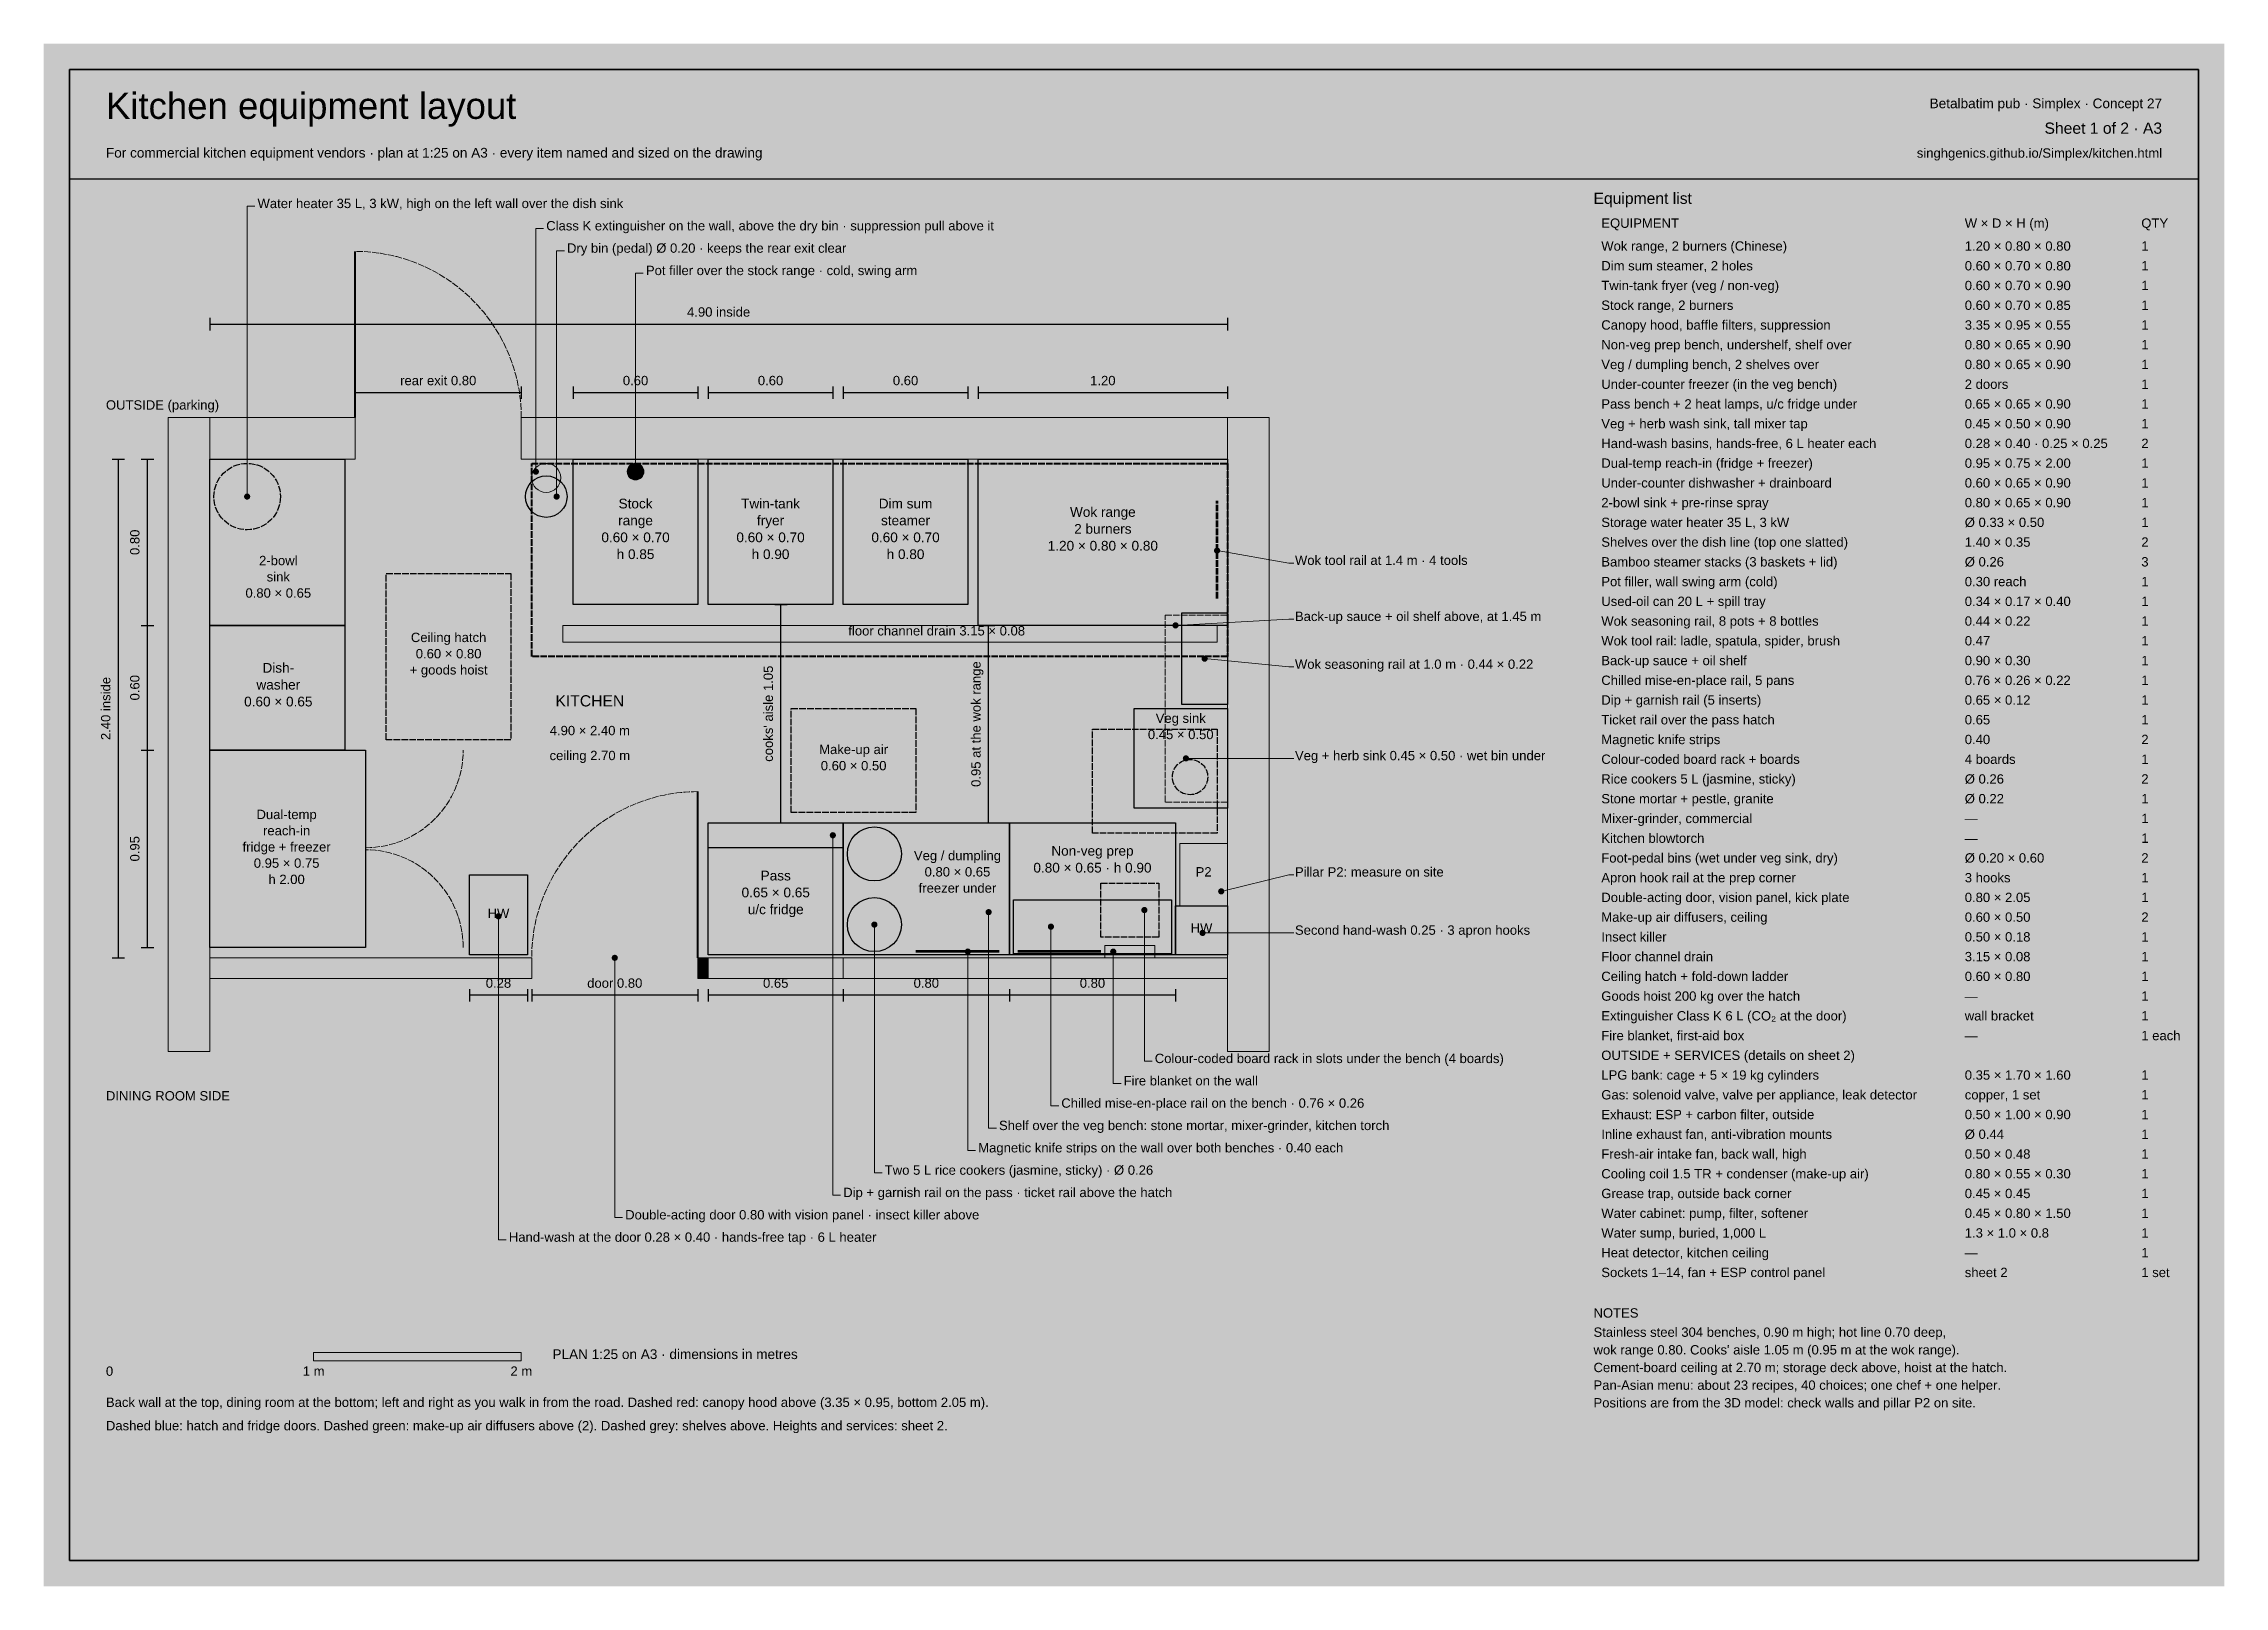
# Model space of a CAD drawing. Header units: millimetres. Extents: x 0 to 420, y 0 to 297.
import ezdxf
from ezdxf.enums import TextEntityAlignment as Align

# ---------------------------------------------------------------- set-up
doc = ezdxf.new("R2010")
doc.units = ezdxf.units.MM
doc.linetypes.add('DASHED', pattern=[1.524, 1.27, -0.254])
for name, color, linetype, true_color in [('AIR-GREEN', 7, 'Continuous', 0x3f6a3a), ('AIR-GREEN-TEXT', 7, 'Continuous', 0x3f6a3a), ('COLOR-6D7276', 7, 'Continuous', 0x6d7276), ('COLOR-7A9AAA', 7, 'Continuous', 0x7a9aaa), ('COLOR-8F6A4A', 7, 'Continuous', 0x8f6a4a), ('COLOR-A8987C', 7, 'Continuous', 0xa8987c), ('COLOR-C8231B', 7, 'Continuous', 0xc8231b), ('COLOR-D9261C', 7, 'Continuous', 0xd9261c), ('EXHAUST-RED', 7, 'Continuous', 0xb23a1e), ('EXHAUST-RED-TEXT', 7, 'Continuous', 0xb23a1e), ('FILL-COLOR-B9C0C5', 7, 'Continuous', 0xb9c0c5), ('FILL-COLOR-C8231B', 7, 'Continuous', 0xc8231b), ('FILL-COLOR-CFE0BF', 7, 'Continuous', 0xcfe0bf), ('FILL-COLOR-CFE3EA', 7, 'Continuous', 0xcfe3ea), ('FILL-COLOR-D6E2EF', 7, 'Continuous', 0xd6e2ef), ('FILL-COLOR-D8C6AC', 7, 'Continuous', 0xd8c6ac), ('FILL-COLOR-D9261C', 7, 'Continuous', 0xd9261c), ('FILL-COLOR-DFF0F6', 7, 'Continuous', 0xdff0f6), ('FILL-COLOR-E6ECEF', 7, 'Continuous', 0xe6ecef), ('FILL-COLOR-E9E9E9', 7, 'Continuous', 0xe9e9e9), ('FILL-COLOR-EEF0EC', 7, 'Continuous', 0xeef0ec), ('FILL-COLOR-F3EFE6', 7, 'Continuous', 0xf3efe6), ('FILL-HOT-LINE', 7, 'Continuous', 0x9aa0a5), ('FILL-INK', 7, 'Continuous', 0x2a2420), ('FILL-PAPER', 7, 'Continuous', 0xfbf7ef), ('FILL-STEEL', 7, 'Continuous', 0xc9cdd1), ('FILL-WALLS', 7, 'Continuous', 0x4a4038), ('FILL-WATER-BLUE', 7, 'Continuous', 0x2f6f9f), ('INK', 7, 'Continuous', 0x2a2420), ('INK-TEXT', 7, 'Continuous', 0x2a2420), ('MUTED', 7, 'Continuous', 0x6a5d4e), ('MUTED-TEXT', 7, 'Continuous', 0x6a5d4e), ('WALLS', 7, 'Continuous', 0x4a4038), ('WATER-BLUE', 7, 'Continuous', 0x2f6f9f), ('WATER-BLUE-TEXT', 7, 'Continuous', 0x2f6f9f), ('WHITE-TEXT', 7, 'Continuous', 0xffffff)]:
    doc.layers.add(name, color=color, linetype=linetype, true_color=true_color)
doc.styles.add('KITCHEN', font='arial.ttf')

msp = doc.modelspace()

# ---------------------------------------------------------------- hatches: boundary and pattern name
at = {"layer": 'FILL-COLOR-B9C0C5', "true_color": 0xb9c0c5}
msp.add_hatch(color=7, dxfattribs=at).paths.add_polyline_path([(100, 185), (226, 185), (226, 181.8), (100, 181.8)])
at = {"layer": 'FILL-COLOR-C8231B', "true_color": 0xc8231b}
h = msp.add_hatch(color=7, dxfattribs=at)
edge = h.paths.add_edge_path()
edge.add_arc((96.8, 213.4), 2.8, 0, 360)
at = {"layer": 'FILL-COLOR-CFE0BF', "true_color": 0xcfe0bf}
h = msp.add_hatch(color=7, dxfattribs=at)
edge = h.paths.add_edge_path()
edge.add_arc((220.8, 155.8), 3.4, 0, 360)
at = {"layer": 'FILL-COLOR-CFE3EA', "true_color": 0xcfe3ea}
msp.add_hatch(color=7, dxfattribs=at).paths.add_polyline_path([(128, 121), (154, 121), (154, 117), (128, 117)])
at = {"layer": 'FILL-COLOR-D6E2EF', "true_color": 0xd6e2ef}
h = msp.add_hatch(color=7, dxfattribs=at)
edge = h.paths.add_edge_path()
edge.add_arc((96.8, 209.8), 4, 0, 360)
at = {"layer": 'FILL-COLOR-D8C6AC', "true_color": 0xd8c6ac}
for points in [[(32, 121), (94, 121), (94, 117), (32, 117)], [(126, 121), (128, 121), (128, 117), (126, 117)], [(154, 121), (228, 121), (228, 117), (154, 117)]]:
    msp.add_hatch(color=7, dxfattribs=at).paths.add_polyline_path(points)
at = {"layer": 'FILL-COLOR-D9261C', "true_color": 0xd9261c}
msp.add_hatch(color=7, dxfattribs=at).paths.add_polyline_path([(204.4, 123.4), (214, 123.4), (214, 121), (204.4, 121)])
at = {"layer": 'FILL-COLOR-DFF0F6', "true_color": 0xdff0f6}
msp.add_hatch(color=7, dxfattribs=at).paths.add_polyline_path([(186.8, 132.2), (217.2, 132.2), (217.2, 121.8), (186.8, 121.8)])
at = {"layer": 'FILL-COLOR-E6ECEF', "true_color": 0xe6ecef}
for points in [[(219.2, 187.4), (228, 187.4), (228, 169.8), (219.2, 169.8)], [(128, 147), (154, 147), (154, 142.2), (128, 142.2)]]:
    msp.add_hatch(color=7, dxfattribs=at).paths.add_polyline_path(points)
at = {"layer": 'FILL-COLOR-E9E9E9', "true_color": 0xe9e9e9}
h = msp.add_hatch(color=7, dxfattribs=at)
edge = h.paths.add_edge_path()
edge.add_arc((160, 141), 5.2, 0, 360)
h = msp.add_hatch(color=7, dxfattribs=at)
edge = h.paths.add_edge_path()
edge.add_arc((160, 127.4), 5.2, 0, 360)
at = {"layer": 'FILL-COLOR-EEF0EC', "true_color": 0xeef0ec}
msp.add_hatch(color=7, dxfattribs=at).paths.add_polyline_path([(32, 217), (228, 217), (228, 121), (32, 121)])
at = {"layer": 'FILL-COLOR-F3EFE6', "true_color": 0xf3efe6}
for points in [[(298.5, 259.7), (409.5, 259.7), (409.5, 255.9), (298.5, 255.9)], [(298.5, 252.1), (409.5, 252.1), (409.5, 248.3), (298.5, 248.3)], [(298.5, 244.5), (409.5, 244.5), (409.5, 240.7), (298.5, 240.7)], [(298.5, 236.9), (409.5, 236.9), (409.5, 233.1), (298.5, 233.1)], [(298.5, 229.3), (409.5, 229.3), (409.5, 225.5), (298.5, 225.5)], [(298.5, 221.7), (409.5, 221.7), (409.5, 217.9), (298.5, 217.9)], [(298.5, 214.1), (409.5, 214.1), (409.5, 210.3), (298.5, 210.3)], [(298.5, 206.5), (409.5, 206.5), (409.5, 202.7), (298.5, 202.7)], [(298.5, 198.9), (409.5, 198.9), (409.5, 195.1), (298.5, 195.1)], [(298.5, 191.3), (409.5, 191.3), (409.5, 187.5), (298.5, 187.5)], [(298.5, 183.7), (409.5, 183.7), (409.5, 179.9), (298.5, 179.9)], [(298.5, 176.1), (409.5, 176.1), (409.5, 172.3), (298.5, 172.3)], [(298.5, 168.5), (409.5, 168.5), (409.5, 164.7), (298.5, 164.7)], [(298.5, 160.9), (409.5, 160.9), (409.5, 157.1), (298.5, 157.1)], [(298.5, 153.3), (409.5, 153.3), (409.5, 149.5), (298.5, 149.5)], [(298.5, 145.7), (409.5, 145.7), (409.5, 141.9), (298.5, 141.9)], [(298.5, 138.1), (409.5, 138.1), (409.5, 134.3), (298.5, 134.3)], [(298.5, 130.5), (409.5, 130.5), (409.5, 126.7), (298.5, 126.7)], [(298.5, 122.9), (409.5, 122.9), (409.5, 119.1), (298.5, 119.1)], [(298.5, 115.3), (409.5, 115.3), (409.5, 111.5), (298.5, 111.5)], [(298.5, 107.7), (409.5, 107.7), (409.5, 103.9), (298.5, 103.9)], [(298.5, 100.1), (409.5, 100.1), (409.5, 96.3), (298.5, 96.3)], [(298.5, 92.5), (409.5, 92.5), (409.5, 88.7), (298.5, 88.7)], [(298.5, 84.9), (409.5, 84.9), (409.5, 81.1), (298.5, 81.1)], [(298.5, 77.3), (409.5, 77.3), (409.5, 73.5), (298.5, 73.5)], [(298.5, 69.7), (409.5, 69.7), (409.5, 65.9), (298.5, 65.9)], [(298.5, 62.1), (409.5, 62.1), (409.5, 58.3), (298.5, 58.3)]]:
    msp.add_hatch(color=7, dxfattribs=at).paths.add_polyline_path(points)
at = {"layer": 'FILL-HOT-LINE', "true_color": 0x9aa0a5}
for points in [[(102, 217), (126, 217), (126, 189), (102, 189)], [(128, 217), (152, 217), (152, 189), (128, 189)], [(154, 217), (178, 217), (178, 189), (154, 189)], [(180, 217), (228, 217), (228, 185), (180, 185)]]:
    msp.add_hatch(color=7, dxfattribs=at).paths.add_polyline_path(points)
at = {"layer": 'FILL-INK', "true_color": 0x2a2420}
for points in [[(298.5, 264.3), (409.5, 264.3), (409.5, 259.7), (298.5, 259.7)], [(12, 45), (52, 45), (52, 43.4), (12, 43.4)]]:
    msp.add_hatch(color=7, dxfattribs=at).paths.add_polyline_path(points)
h = msp.add_hatch(color=7, dxfattribs=at)
edge = h.paths.add_edge_path()
edge.add_arc((94.8, 214.6), 0.6, 0, 360)
h = msp.add_hatch(color=7, dxfattribs=at)
edge = h.paths.add_edge_path()
edge.add_arc((114, 214.6), 0.6, 0, 360)
h = msp.add_hatch(color=7, dxfattribs=at)
edge = h.paths.add_edge_path()
edge.add_arc((39.2, 209.8), 0.6, 0, 360)
h = msp.add_hatch(color=7, dxfattribs=at)
edge = h.paths.add_edge_path()
edge.add_arc((98.8, 209.8), 0.6, 0, 360)
h = msp.add_hatch(color=7, dxfattribs=at)
edge = h.paths.add_edge_path()
edge.add_arc((226, 199.4), 0.6, 0, 360)
h = msp.add_hatch(color=7, dxfattribs=at)
edge = h.paths.add_edge_path()
edge.add_arc((218, 185), 0.6, 0, 360)
h = msp.add_hatch(color=7, dxfattribs=at)
edge = h.paths.add_edge_path()
edge.add_arc((223.6, 178.6), 0.6, 0, 360)
h = msp.add_hatch(color=7, dxfattribs=at)
edge = h.paths.add_edge_path()
edge.add_arc((220, 159.4), 0.6, 0, 360)
h = msp.add_hatch(color=7, dxfattribs=at)
edge = h.paths.add_edge_path()
edge.add_arc((152, 144.6), 0.6, 0, 360)
h = msp.add_hatch(color=7, dxfattribs=at)
edge = h.paths.add_edge_path()
edge.add_arc((226.8, 133.8), 0.6, 0, 360)
h = msp.add_hatch(color=7, dxfattribs=at)
edge = h.paths.add_edge_path()
edge.add_arc((182, 129.8), 0.6, 0, 360)
h = msp.add_hatch(color=7, dxfattribs=at)
edge = h.paths.add_edge_path()
edge.add_arc((212, 130.2), 0.6, 0, 360)
h = msp.add_hatch(color=7, dxfattribs=at)
edge = h.paths.add_edge_path()
edge.add_arc((87.6, 129), 0.6, 0, 360)
h = msp.add_hatch(color=7, dxfattribs=at)
edge = h.paths.add_edge_path()
edge.add_arc((160, 127.4), 0.6, 0, 360)
h = msp.add_hatch(color=7, dxfattribs=at)
edge = h.paths.add_edge_path()
edge.add_arc((194, 127), 0.6, 0, 360)
h = msp.add_hatch(color=7, dxfattribs=at)
edge = h.paths.add_edge_path()
edge.add_arc((223.2, 125.8), 0.6, 0, 360)
h = msp.add_hatch(color=7, dxfattribs=at)
edge = h.paths.add_edge_path()
edge.add_arc((178, 122.2), 0.6, 0, 360)
h = msp.add_hatch(color=7, dxfattribs=at)
edge = h.paths.add_edge_path()
edge.add_arc((206, 122.2), 0.6, 0, 360)
h = msp.add_hatch(color=7, dxfattribs=at)
edge = h.paths.add_edge_path()
edge.add_arc((110, 121), 0.6, 0, 360)
at = {"layer": 'FILL-PAPER', "true_color": 0xfbf7ef}
msp.add_hatch(color=7, dxfattribs=at).paths.add_polyline_path([(0, 0), (420, 0), (420, 297), (0, 297)])
at = {"layer": 'FILL-STEEL', "true_color": 0xc9cdd1}
for points in [[(32, 217), (58, 217), (58, 185), (32, 185)], [(32, 185), (58, 185), (58, 161), (32, 161)], [(210, 169), (228, 169), (228, 149.8), (210, 149.8)], [(32, 161), (62, 161), (62, 123), (32, 123)], [(128, 147), (154, 147), (154, 121.6), (128, 121.6)], [(154, 147), (186, 147), (186, 121.6), (154, 121.6)], [(186, 147), (218, 147), (218, 121.6), (186, 121.6)], [(82, 137), (93.2, 137), (93.2, 121.6), (82, 121.6)], [(218, 131), (228, 131), (228, 121.6), (218, 121.6)]]:
    msp.add_hatch(color=7, dxfattribs=at).paths.add_polyline_path(points)
at = {"layer": 'FILL-WALLS', "true_color": 0x4a4038}
for points in [[(24, 225), (32, 225), (32, 103), (24, 103)], [(32, 225), (60, 225), (60, 217), (32, 217)], [(92, 225), (228, 225), (228, 217), (92, 217)], [(228, 225), (236, 225), (236, 103), (228, 103)], [(218.8, 143), (228, 143), (228, 131), (218.8, 131)]]:
    msp.add_hatch(color=7, dxfattribs=at).paths.add_polyline_path(points)
at = {"layer": 'FILL-WATER-BLUE', "true_color": 0x2f6f9f}
h = msp.add_hatch(color=7, dxfattribs=at)
edge = h.paths.add_edge_path()
edge.add_arc((114, 214.6), 1.6, 0, 360)

# ---------------------------------------------------------------- linework, layer by layer
at = {"layer": 'AIR-GREEN', "linetype": 'DASHED', "lineweight": 30, "true_color": 0x3f6a3a}
for points in [[(144, 169), (168, 169), (168, 149), (144, 149)], [(202, 165), (226, 165), (226, 145), (202, 145)]]:
    msp.add_lwpolyline(points, close=True, dxfattribs=at)
msp.add_circle((220.8, 155.8), 3.4, dxfattribs=at)
at = {"layer": 'COLOR-6D7276', "lineweight": 15, "true_color": 0x6d7276}
msp.add_lwpolyline([(100, 185), (226, 185), (226, 181.8), (100, 181.8)], close=True, dxfattribs=at)
at = {"layer": 'COLOR-6D7276', "lineweight": 25, "true_color": 0x6d7276}
for centre in [(160, 141), (160, 127.4)]:
    msp.add_circle(centre, 5.2, dxfattribs=at)
at = {"layer": 'COLOR-7A9AAA', "lineweight": 20, "true_color": 0x7a9aaa}
msp.add_lwpolyline([(128, 121), (154, 121), (154, 117), (128, 117)], close=True, dxfattribs=at)
at = {"layer": 'COLOR-8F6A4A', "linetype": 'DASHED', "lineweight": 25, "true_color": 0x8f6a4a}
msp.add_lwpolyline([(203.6, 135.4), (214.8, 135.4), (214.8, 125), (203.6, 125)], close=True, dxfattribs=at)
at = {"layer": 'COLOR-A8987C', "lineweight": 20, "true_color": 0xa8987c}
for points in [[(32, 121), (94, 121), (94, 117), (32, 117)], [(126, 121), (128, 121), (128, 117), (126, 117)], [(154, 121), (228, 121), (228, 117), (154, 117)]]:
    msp.add_lwpolyline(points, close=True, dxfattribs=at)
at = {"layer": 'COLOR-C8231B', "lineweight": 20, "true_color": 0xc8231b}
msp.add_circle((96.8, 213.4), 2.8, dxfattribs=at)
at = {"layer": 'COLOR-D9261C', "lineweight": 20, "true_color": 0xd9261c}
msp.add_lwpolyline([(204.4, 123.4), (214, 123.4), (214, 121), (204.4, 121)], close=True, dxfattribs=at)
at = {"layer": 'EXHAUST-RED', "lineweight": 25, "true_color": 0xb23a1e}
for p, q in [((32, 244.2), (32, 241.8)), ((228, 244.2), (228, 241.8)), ((32, 243), (228, 243)), ((60, 231), (60, 228.6)), ((92, 231), (92, 228.6)), ((102, 231), (102, 228.6)), ((126, 231), (126, 228.6)), ((128, 231), (128, 228.6)), ((152, 231), (152, 228.6)), ((154, 231), (154, 228.6)), ((178, 231), (178, 228.6)), ((180, 231), (180, 228.6)), ((228, 231), (228, 228.6)), ((92, 229.8), (60, 229.8)), ((126, 229.8), (102, 229.8)), ((152, 229.8), (128, 229.8)), ((178, 229.8), (154, 229.8)), ((228, 229.8), (180, 229.8)), ((13.2, 217), (15.6, 217)), ((14.4, 121), (14.4, 217)), ((18.8, 217), (21.2, 217)), ((20, 185), (20, 217)), ((140.8, 189), (143.2, 189)), ((142, 147), (142, 189)), ((18.8, 185), (21.2, 185)), ((18.8, 185), (21.2, 185)), ((20, 161), (20, 185)), ((180.8, 185), (183.2, 185)), ((182, 147), (182, 185)), ((18.8, 161), (21.2, 161)), ((18.8, 161), (21.2, 161)), ((20, 123), (20, 161)), ((140.8, 147), (143.2, 147)), ((180.8, 147), (183.2, 147)), ((18.8, 123), (21.2, 123)), ((13.2, 121), (15.6, 121)), ((82, 115), (82, 112.6)), ((93.2, 113.8), (82, 113.8)), ((93.2, 115), (93.2, 112.6)), ((94, 115), (94, 112.6)), ((126, 113.8), (94, 113.8)), ((126, 115), (126, 112.6)), ((128, 115), (128, 112.6)), ((154, 113.8), (128, 113.8)), ((154, 115), (154, 112.6)), ((154, 115), (154, 112.6)), ((186, 113.8), (154, 113.8)), ((186, 115), (186, 112.6)), ((186, 115), (186, 112.6)), ((218, 113.8), (186, 113.8)), ((218, 115), (218, 112.6))]:
    msp.add_line(p, q, dxfattribs=at)
at = {"layer": 'EXHAUST-RED', "linetype": 'DASHED', "lineweight": 40, "true_color": 0xb23a1e}
msp.add_lwpolyline([(94, 216.2), (228, 216.2), (228, 179), (94, 179)], close=True, dxfattribs=at)
at = {"layer": 'INK', "lineweight": 25, "true_color": 0x2a2420}
msp.add_line((5, 271), (415, 271), dxfattribs=at)
at = {"layer": 'INK', "lineweight": 40, "true_color": 0x2a2420}
for p, q in [((60, 225), (60, 257)), ((126, 121), (126, 153))]:
    msp.add_line(p, q, dxfattribs=at)
at = {"layer": 'INK', "lineweight": 80, "true_color": 0x2a2420}
for p, q in [((184, 122.2), (168, 122.2)), ((203.6, 122.2), (187.6, 122.2))]:
    msp.add_line(p, q, dxfattribs=at)
at = {"layer": 'INK', "lineweight": 35, "true_color": 0x2a2420}
msp.add_lwpolyline([(5, 292), (415, 292), (415, 5), (5, 5)], close=True, dxfattribs=at)
at = {"layer": 'INK', "lineweight": 20, "true_color": 0x2a2420}
for points in [[(39.2, 209.8), (39.2, 265.7), (40.7, 265.7)], [(94.8, 214.6), (94.8, 261.4), (96.3, 261.4)], [(98.8, 209.8), (98.8, 257.1), (100.3, 257.1)], [(114, 214.6), (114, 252.8), (115.5, 252.8)], [(226, 199.4), (239.8, 197), (240.8, 197)], [(218, 185), (239.8, 186.2), (240.8, 186.2)], [(223.6, 178.6), (239.8, 177), (240.8, 177)], [(220, 159.4), (239.8, 159.4), (240.8, 159.4)], [(152, 144.6), (152, 75.3), (153.5, 75.3)], [(226.8, 133.8), (239.8, 137), (240.8, 137)], [(87.6, 129), (87.6, 66.7), (89.1, 66.7)], [(160, 127.4), (160, 79.6), (161.5, 79.6)], [(182, 129.8), (182, 88.2), (183.5, 88.2)], [(194, 127), (194, 92.5), (195.5, 92.5)], [(212, 130.2), (212, 101.1), (213.5, 101.1)], [(178, 122.2), (178, 83.9), (179.5, 83.9)], [(206, 122.2), (206, 96.8), (207.5, 96.8)], [(223.2, 125.8), (239.8, 125.8), (240.8, 125.8)], [(110, 121), (110, 71), (111.5, 71)]]:
    msp.add_lwpolyline(points, dxfattribs=at)
at = {"layer": 'INK', "lineweight": 30, "true_color": 0x2a2420}
for points in [[(32, 217), (58, 217), (58, 185), (32, 185)], [(102, 217), (126, 217), (126, 189), (102, 189)], [(128, 217), (152, 217), (152, 189), (128, 189)], [(154, 217), (178, 217), (178, 189), (154, 189)], [(180, 217), (228, 217), (228, 185), (180, 185)], [(32, 185), (58, 185), (58, 161), (32, 161)], [(210, 169), (228, 169), (228, 149.8), (210, 149.8)], [(32, 161), (62, 161), (62, 123), (32, 123)], [(128, 147), (154, 147), (154, 121.6), (128, 121.6)], [(154, 147), (186, 147), (186, 121.6), (154, 121.6)], [(186, 147), (218, 147), (218, 121.6), (186, 121.6)], [(82, 137), (93.2, 137), (93.2, 121.6), (82, 121.6)], [(218, 131), (228, 131), (228, 121.6), (218, 121.6)]]:
    msp.add_lwpolyline(points, close=True, dxfattribs=at)
at = {"layer": 'INK', "lineweight": 20, "true_color": 0x2a2420}
msp.add_lwpolyline([(52, 45), (92, 45), (92, 43.4), (52, 43.4)], close=True, dxfattribs=at)
at = {"layer": 'INK', "linetype": 'DASHED', "lineweight": 20, "true_color": 0x2a2420}
for centre, start, end in [((60, 225), 0, 90), ((126, 121), 90, 180)]:
    msp.add_arc(centre, 32, start, end, dxfattribs=at)
at = {"layer": 'MUTED', "linetype": 'DASHED', "lineweight": 20, "true_color": 0x6a5d4e}
msp.add_lwpolyline([(216, 187), (228, 187), (228, 151), (216, 151)], close=True, dxfattribs=at)
at = {"layer": 'WALLS', "lineweight": 20, "true_color": 0x4a4038}
for points in [[(24, 225), (32, 225), (32, 103), (24, 103)], [(32, 225), (60, 225), (60, 217), (32, 217)], [(92, 225), (228, 225), (228, 217), (92, 217)], [(228, 225), (236, 225), (236, 103), (228, 103)], [(218.8, 143), (228, 143), (228, 131), (218.8, 131)]]:
    msp.add_lwpolyline(points, close=True, dxfattribs=at)
at = {"layer": 'WATER-BLUE', "linetype": 'DASHED', "lineweight": 90, "true_color": 0x2f6f9f}
msp.add_line((226, 190.2), (226, 209), dxfattribs=at)
at = {"layer": 'WATER-BLUE', "linetype": 'DASHED', "lineweight": 30, "true_color": 0x2f6f9f}
msp.add_lwpolyline([(66, 195), (90, 195), (90, 163), (66, 163)], close=True, dxfattribs=at)
at = {"layer": 'WATER-BLUE', "lineweight": 30, "true_color": 0x2f6f9f}
for points in [[(219.2, 187.4), (228, 187.4), (228, 169.8), (219.2, 169.8)], [(186.8, 132.2), (217.2, 132.2), (217.2, 121.8), (186.8, 121.8)]]:
    msp.add_lwpolyline(points, close=True, dxfattribs=at)
at = {"layer": 'WATER-BLUE', "lineweight": 25, "true_color": 0x2f6f9f}
msp.add_lwpolyline([(128, 147), (154, 147), (154, 142.2), (128, 142.2)], close=True, dxfattribs=at)
at = {"layer": 'WATER-BLUE', "linetype": 'DASHED', "lineweight": 30, "true_color": 0x2f6f9f}
msp.add_circle((39.2, 209.8), 6.4, dxfattribs=at)
at = {"layer": 'WATER-BLUE', "lineweight": 20, "true_color": 0x2f6f9f}
msp.add_circle((114, 214.6), 1.6, dxfattribs=at)
at = {"layer": 'WATER-BLUE', "lineweight": 30, "true_color": 0x2f6f9f}
msp.add_circle((96.8, 209.8), 4, dxfattribs=at)
at = {"layer": 'WATER-BLUE', "linetype": 'DASHED', "lineweight": 20, "true_color": 0x2f6f9f}
for centre, start, end in [((62, 161), -90, 0), ((62, 123), 0, 90)]:
    msp.add_arc(centre, 18.8, start, end, dxfattribs=at)

# ---------------------------------------------------------------- texts
at = {"layer": 'AIR-GREEN-TEXT', "true_color": 0x3f6a3a, "style": 'KITCHEN'}
for s, p in [('Make-up air', (156, 159.69)), ('0.60 × 0.50', (156, 156.56))]:
    msp.add_text(s, height=1.8, dxfattribs=at).set_placement(p, align=Align.BOTTOM_CENTER)
at = {"layer": 'EXHAUST-RED-TEXT', "true_color": 0xb23a1e, "style": 'KITCHEN'}
for s, p in [('4.90 inside', (130, 243.9)), ('rear exit 0.80', (76, 230.7)), ('0.60', (114, 230.7)), ('0.60', (140, 230.7)), ('0.60', (166, 230.7)), ('1.20', (204, 230.7)), ('0.28', (87.6, 114.7)), ('door 0.80', (110, 114.7)), ('0.65', (141, 114.7)), ('0.80', (170, 114.7)), ('0.80', (202, 114.7))]:
    msp.add_text(s, height=1.8, dxfattribs=at).set_placement(p, align=Align.BOTTOM_CENTER)
for s, p in [('0.80', (19, 201)), ("cooks' aisle 1.05", (141, 168)), ('0.95 at the wok range', (181, 166)), ('2.40 inside', (13.4, 169)), ('0.60', (19, 173)), ('0.95', (19, 142))]:
    msp.add_text(s, height=1.8, rotation=90, dxfattribs=at).set_placement(p, align=Align.BOTTOM_CENTER)
msp.add_text('NOTES', height=1.8, dxfattribs=at).set_placement((298.5, 51.2), align=Align.BOTTOM_LEFT)
at = {"layer": 'INK-TEXT', "true_color": 0x2a2420, "style": 'KITCHEN'}
for s, height, p in [('Kitchen equipment layout', 5.04, (12, 281)), ('Water heater 35 L, 3 kW, high on the left wall over the dish sink', 1.8, (41.2, 264.8)), ('Equipment list', 2.16, (298.5, 265.5)), ('Class K extinguisher on the wall, above the dry bin · suppression pull above it', 1.8, (96.8, 260.5)), ('Dry bin (pedal) Ø 0.20 · keeps the rear exit clear', 1.8, (100.8, 256.2)), ('Wok range, 2 burners (Chinese)', 1.8, (300, 256.6)), ('1.20 × 0.80 × 0.80', 1.8, (370, 256.6)), ('1', 1.8, (404, 256.6)), ('Pot filler over the stock range · cold, swing arm', 1.8, (116, 251.9)), ('Dim sum steamer, 2 holes', 1.8, (300, 252.8)), ('0.60 × 0.70 × 0.80', 1.8, (370, 252.8)), ('1', 1.8, (404, 252.8)), ('Twin-tank fryer (veg / non-veg)', 1.8, (300, 249)), ('0.60 × 0.70 × 0.90', 1.8, (370, 249)), ('1', 1.8, (404, 249)), ('Stock range, 2 burners', 1.8, (300, 245.2)), ('Canopy hood, baffle filters, suppression', 1.8, (300, 241.4)), ('0.60 × 0.70 × 0.85', 1.8, (370, 245.2)), ('3.35 × 0.95 × 0.55', 1.8, (370, 241.4)), ('1', 1.8, (404, 245.2)), ('1', 1.8, (404, 241.4)), ('Non-veg prep bench, undershelf, shelf over', 1.8, (300, 237.6)), ('0.80 × 0.65 × 0.90', 1.8, (370, 237.6)), ('1', 1.8, (404, 237.6)), ('Veg / dumpling bench, 2 shelves over', 1.8, (300, 233.8)), ('0.80 × 0.65 × 0.90', 1.8, (370, 233.8)), ('1', 1.8, (404, 233.8)), ('Under-counter freezer (in the veg bench)', 1.8, (300, 230)), ('2 doors', 1.8, (370, 230)), ('1', 1.8, (404, 230)), ('Pass bench + 2 heat lamps, u/c fridge under', 1.8, (300, 226.2)), ('0.65 × 0.65 × 0.90', 1.8, (370, 226.2)), ('1', 1.8, (404, 226.2)), ('Veg + herb wash sink, tall mixer tap', 1.8, (300, 222.4)), ('0.45 × 0.50 × 0.90', 1.8, (370, 222.4)), ('1', 1.8, (404, 222.4)), ('Hand-wash basins, hands-free, 6 L heater each', 1.8, (300, 218.6)), ('0.28 × 0.40 · 0.25 × 0.25', 1.8, (370, 218.6)), ('2', 1.8, (404, 218.6)), ('Dual-temp reach-in (fridge + freezer)', 1.8, (300, 214.8)), ('0.95 × 0.75 × 2.00', 1.8, (370, 214.8)), ('1', 1.8, (404, 214.8)), ('Under-counter dishwasher + drainboard', 1.8, (300, 211)), ('0.60 × 0.65 × 0.90', 1.8, (370, 211)), ('1', 1.8, (404, 211)), ('Storage water heater 35 L, 3 kW', 1.8, (300, 203.4)), ('2-bowl sink + pre-rinse spray', 1.8, (300, 207.2)), ('Ø 0.33 × 0.50', 1.8, (370, 203.4)), ('0.80 × 0.65 × 0.90', 1.8, (370, 207.2)), ('1', 1.8, (404, 207.2)), ('Shelves over the dish line (top one slatted)', 1.8, (300, 199.6)), ('1.40 × 0.35', 1.8, (370, 199.6)), ('2', 1.8, (404, 199.6)), ('1', 1.8, (404, 203.4)), ('Wok tool rail at 1.4 m · 4 tools', 1.8, (241, 196.1)), ('Bamboo steamer stacks (3 baskets + lid)', 1.8, (300, 195.8)), ('Ø 0.26', 1.8, (370, 195.8)), ('3', 1.8, (404, 195.8)), ('Pot filler, wall swing arm (cold)', 1.8, (300, 192)), ('0.30 reach', 1.8, (370, 192)), ('1', 1.8, (404, 192)), ('Used-oil can 20 L + spill tray', 1.8, (300, 188.2)), ('0.34 × 0.17 × 0.40', 1.8, (370, 188.2)), ('1', 1.8, (404, 188.2)), ('Back-up sauce + oil shelf above, at 1.45 m', 1.8, (241, 185.3)), ('Wok seasoning rail, 8 pots + 8 bottles', 1.8, (300, 184.4)), ('0.44 × 0.22', 1.8, (370, 184.4)), ('1', 1.8, (404, 184.4)), ('Wok tool rail: ladle, spatula, spider, brush', 1.8, (300, 180.6)), ('0.47', 1.8, (370, 180.6)), ('1', 1.8, (404, 180.6)), ('Wok seasoning rail at 1.0 m · 0.44 × 0.22', 1.8, (241, 176.1)), ('Back-up sauce + oil shelf', 1.8, (300, 176.8)), ('0.90 × 0.30', 1.8, (370, 176.8)), ('1', 1.8, (404, 176.8)), ('Chilled mise-en-place rail, 5 pans', 1.8, (300, 173)), ('0.76 × 0.26 × 0.22', 1.8, (370, 173)), ('1', 1.8, (404, 173)), ('Dip + garnish rail (5 inserts)', 1.8, (300, 169.2)), ('0.65 × 0.12', 1.8, (370, 169.2)), ('1', 1.8, (404, 169.2)), ('Ticket rail over the pass hatch', 1.8, (300, 165.4)), ('Magnetic knife strips', 1.8, (300, 161.6)), ('0.65', 1.8, (370, 165.4)), ('0.40', 1.8, (370, 161.6)), ('2', 1.8, (404, 161.6)), ('1', 1.8, (404, 165.4)), ('Veg + herb sink 0.45 × 0.50 · wet bin under', 1.8, (241, 158.5)), ('Colour-coded board rack + boards', 1.8, (300, 157.8)), ('4 boards', 1.8, (370, 157.8)), ('1', 1.8, (404, 157.8)), ('Rice cookers 5 L (jasmine, sticky)', 1.8, (300, 154)), ('Ø 0.26', 1.8, (370, 154)), ('2', 1.8, (404, 154)), ('Stone mortar + pestle, granite', 1.8, (300, 150.2)), ('Ø 0.22', 1.8, (370, 150.2)), ('1', 1.8, (404, 150.2)), ('Mixer-grinder, commercial', 1.8, (300, 146.4)), ('—', 1.8, (370, 146.4)), ('1', 1.8, (404, 146.4)), ('Kitchen blowtorch', 1.8, (300, 142.6)), ('—', 1.8, (370, 142.6)), ('1', 1.8, (404, 142.6)), ('Foot-pedal bins (wet under veg sink, dry)', 1.8, (300, 138.8)), ('Ø 0.20 × 0.60', 1.8, (370, 138.8)), ('2', 1.8, (404, 138.8)), ('Pillar P2: measure on site', 1.8, (241, 136.1)), ('Apron hook rail at the prep corner', 1.8, (300, 135)), ('3 hooks', 1.8, (370, 135)), ('1', 1.8, (404, 135)), ('Double-acting door, vision panel, kick plate', 1.8, (300, 131.2)), ('0.80 × 2.05', 1.8, (370, 131.2)), ('1', 1.8, (404, 131.2)), ('Second hand-wash 0.25 · 3 apron hooks', 1.8, (241, 124.9)), ('Make-up air diffusers, ceiling', 1.8, (300, 127.4)), ('Insect killer', 1.8, (300, 123.6)), ('0.60 × 0.50', 1.8, (370, 127.4)), ('2', 1.8, (404, 127.4)), ('Floor channel drain', 1.8, (300, 119.8)), ('0.50 × 0.18', 1.8, (370, 123.6)), ('3.15 × 0.08', 1.8, (370, 119.8)), ('1', 1.8, (404, 123.6)), ('1', 1.8, (404, 119.8)), ('Ceiling hatch + fold-down ladder', 1.8, (300, 116)), ('0.60 × 0.80', 1.8, (370, 116)), ('1', 1.8, (404, 116)), ('Goods hoist 200 kg over the hatch', 1.8, (300, 112.2)), ('—', 1.8, (370, 112.2)), ('1', 1.8, (404, 112.2)), ('Extinguisher Class K 6 L (CO₂ at the door)', 1.8, (300, 108.4)), ('wall bracket', 1.8, (370, 108.4)), ('1', 1.8, (404, 108.4)), ('Fire blanket, first-aid box', 1.8, (300, 104.6)), ('—', 1.8, (370, 104.6)), ('1 each', 1.8, (404, 104.6)), ('Colour-coded board rack in slots under the bench (4 boards)', 1.8, (214, 100.2)), ('OUTSIDE + SERVICES (details on sheet 2)', 1.8, (300, 100.8)), ('Fire blanket on the wall', 1.8, (208, 95.9)), ('LPG bank: cage + 5 × 19 kg cylinders', 1.8, (300, 97)), ('0.35 × 1.70 × 1.60', 1.8, (370, 97)), ('1', 1.8, (404, 97)), ('Chilled mise-en-place rail on the bench · 0.76 × 0.26', 1.8, (196, 91.6)), ('Gas: solenoid valve, valve per appliance, leak detector', 1.8, (300, 93.2)), ('copper, 1 set', 1.8, (370, 93.2)), ('1', 1.8, (404, 93.2)), ('Shelf over the veg bench: stone mortar, mixer-grinder, kitchen torch', 1.8, (184, 87.3)), ('Exhaust: ESP + carbon filter, outside', 1.8, (300, 89.4)), ('0.50 × 1.00 × 0.90', 1.8, (370, 89.4)), ('1', 1.8, (404, 89.4)), ('Magnetic knife strips on the wall over both benches · 0.40 each', 1.8, (180, 83)), ('Fresh-air intake fan, back wall, high', 1.8, (300, 81.8)), ('Inline exhaust fan, anti-vibration mounts', 1.8, (300, 85.6)), ('Ø 0.44', 1.8, (370, 85.6)), ('0.50 × 0.48', 1.8, (370, 81.8)), ('1', 1.8, (404, 85.6)), ('1', 1.8, (404, 81.8)), ('Two 5 L rice cookers (jasmine, sticky) · Ø 0.26', 1.8, (162, 78.7)), ('Cooling coil 1.5 TR + condenser (make-up air)', 1.8, (300, 78)), ('0.80 × 0.55 × 0.30', 1.8, (370, 78)), ('1', 1.8, (404, 78)), ('Dip + garnish rail on the pass · ticket rail above the hatch', 1.8, (154, 74.4)), ('Grease trap, outside back corner', 1.8, (300, 74.2)), ('0.45 × 0.45', 1.8, (370, 74.2)), ('1', 1.8, (404, 74.2)), ('Double-acting door 0.80 with vision panel · insect killer above', 1.8, (112, 70.1)), ('Water cabinet: pump, filter, softener', 1.8, (300, 70.4)), ('0.45 × 0.80 × 1.50', 1.8, (370, 70.4)), ('1', 1.8, (404, 70.4)), ('Hand-wash at the door 0.28 × 0.40 · hands-free tap · 6 L heater', 1.8, (89.6, 65.8)), ('Water sump, buried, 1,000 L', 1.8, (300, 66.6)), ('1.3 × 1.0 × 0.8', 1.8, (370, 66.6)), ('1', 1.8, (404, 66.6)), ('Heat detector, kitchen ceiling', 1.8, (300, 62.8)), ('—', 1.8, (370, 62.8)), ('1', 1.8, (404, 62.8)), ('Sockets 1–14, fan + ESP control panel', 1.8, (300, 59)), ('sheet 2', 1.8, (370, 59)), ('1 set', 1.8, (404, 59)), ("wok range 0.80. Cooks' aisle 1.05 m (0.95 m at the wok range).", 1.8, (298.5, 44.1)), ('Stainless steel 304 benches, 0.90 m high; hot line 0.70 deep,', 1.8, (298.5, 47.5)), ('0', 1.8, (12, 40)), ('PLAN 1:25 on A3 · dimensions in metres', 1.872, (98, 43.2)), ('Cement-board ceiling at 2.70 m; storage deck above, hoist at the hatch.', 1.8, (298.5, 40.7)), ('Pan-Asian menu: about 23 recipes, 40 choices; one chef + one helper.', 1.8, (298.5, 37.3)), ('Positions are from the 3D model: check walls and pillar P2 on site.', 1.8, (298.5, 33.9))]:
    msp.add_text(s, height=height, dxfattribs=at).set_placement(p, align=Align.BOTTOM_LEFT)
msp.add_text('Sheet 1 of 2 · A3', height=2.16, dxfattribs=at).set_placement((408, 279), align=Align.BOTTOM_RIGHT)
for s, height, p in [('2-bowl', 1.8, (45.2, 196.05)), ('sink', 1.8, (45.2, 192.92)), ('0.80 × 0.65', 1.8, (45.2, 189.8)), ('floor channel drain 3.15 × 0.08', 1.8, (172, 182.52)), ('Dish-', 1.872, (45.2, 175.34)), ('washer', 1.872, (45.2, 172.09)), ('0.60 × 0.65', 1.872, (45.2, 168.84)), ('KITCHEN', 2.16, (105.2, 168.75)), ('Veg sink', 1.8, (219, 165.69)), ('4.90 × 2.40 m', 1.8, (105.2, 163.32)), ('0.45 × 0.50', 1.8, (219, 162.56)), ('Dual-temp', 1.8, (46.8, 147.17)), ('fridge + freezer', 1.8, (46.8, 140.92)), ('reach-in', 1.8, (46.8, 144.05)), ('0.95 × 0.75', 1.8, (46.8, 137.8)), ('Veg / dumpling', 1.8, (176, 139.25)), ('0.80 × 0.65 · h 0.90', 1.872, (202, 136.86)), ('Non-veg prep', 1.872, (202, 140.11)), ('h 2.00', 1.8, (46.8, 134.67)), ('0.65 × 0.65', 1.872, (141, 132.09)), ('Pass', 1.872, (141, 135.34)), ('freezer under', 1.8, (176, 133)), ('0.80 × 0.65', 1.8, (176, 136.12)), ('HW', 1.8, (87.6, 128.12)), ('u/c fridge', 1.872, (141, 128.84)), ('HW', 1.8, (223, 125.32)), ('1 m', 1.8, (52, 40)), ('2 m', 1.8, (92, 40))]:
    msp.add_text(s, height=height, dxfattribs=at).set_placement(p, align=Align.BOTTOM_CENTER)
at = {"layer": 'MUTED-TEXT', "true_color": 0x6a5d4e, "style": 'KITCHEN'}
for s, height, p in [('Betalbatim pub · Simplex · Concept 27', 1.872, (408, 284)), ('singhgenics.github.io/Simplex/kitchen.html', 1.8, (408, 274.5))]:
    msp.add_text(s, height=height, dxfattribs=at).set_placement(p, align=Align.BOTTOM_RIGHT)
for s, height, p in [('For commercial kitchen equipment vendors · plan at 1:25 on A3 · every item named and sized on the drawing', 1.872, (12, 274.5)), ('OUTSIDE (parking)', 1.8, (12, 226)), ('DINING ROOM SIDE', 1.8, (12, 93)), ('Back wall at the top, dining room at the bottom; left and right as you walk in from the road. Dashed red: canopy hood above (3.35 × 0.95, bottom 2.05 m).', 1.8, (12, 34)), ('Dashed blue: hatch and fridge doors. Dashed green: make-up air diffusers above (2). Dashed grey: shelves above. Heights and services: sheet 2.', 1.8, (12, 29.5))]:
    msp.add_text(s, height=height, dxfattribs=at).set_placement(p, align=Align.BOTTOM_LEFT)
msp.add_text('ceiling 2.70 m', height=1.8, dxfattribs=at).set_placement((105.2, 158.52), align=Align.BOTTOM_CENTER)
at = {"layer": 'WATER-BLUE-TEXT', "true_color": 0x2f6f9f, "style": 'KITCHEN'}
for s, p in [('Ceiling hatch', (78, 181.25)), ('+ goods hoist', (78, 175)), ('0.60 × 0.80', (78, 178.12))]:
    msp.add_text(s, height=1.8, dxfattribs=at).set_placement(p, align=Align.BOTTOM_CENTER)
at = {"layer": 'WHITE-TEXT', "true_color": 0xffffff, "style": 'KITCHEN'}
for s, p in [('EQUIPMENT', (300, 261)), ('W × D × H (m)', (370, 261)), ('QTY', (404, 261))]:
    msp.add_text(s, height=1.8, dxfattribs=at).set_placement(p, align=Align.BOTTOM_LEFT)
for s, height, p in [('Stock', 1.872, (114, 206.96)), ('Twin-tank', 1.872, (140, 206.96)), ('fryer', 1.872, (140, 203.71)), ('Dim sum', 1.872, (166, 206.96)), ('steamer', 1.872, (166, 203.71)), ('Wok range', 1.872, (204, 205.34)), ('0.60 × 0.70', 1.872, (114, 200.46)), ('range', 1.872, (114, 203.71)), ('0.60 × 0.70', 1.872, (140, 200.46)), ('0.60 × 0.70', 1.872, (166, 200.46)), ('2 burners', 1.872, (204, 202.09)), ('h 0.85', 1.872, (114, 197.21)), ('h 0.90', 1.872, (140, 197.21)), ('h 0.80', 1.872, (166, 197.21)), ('1.20 × 0.80 × 0.80', 1.872, (204, 198.84)), ('P2', 1.8, (223.4, 136.12))]:
    msp.add_text(s, height=height, dxfattribs=at).set_placement(p, align=Align.BOTTOM_CENTER)

doc.saveas('drawing.dxf')
